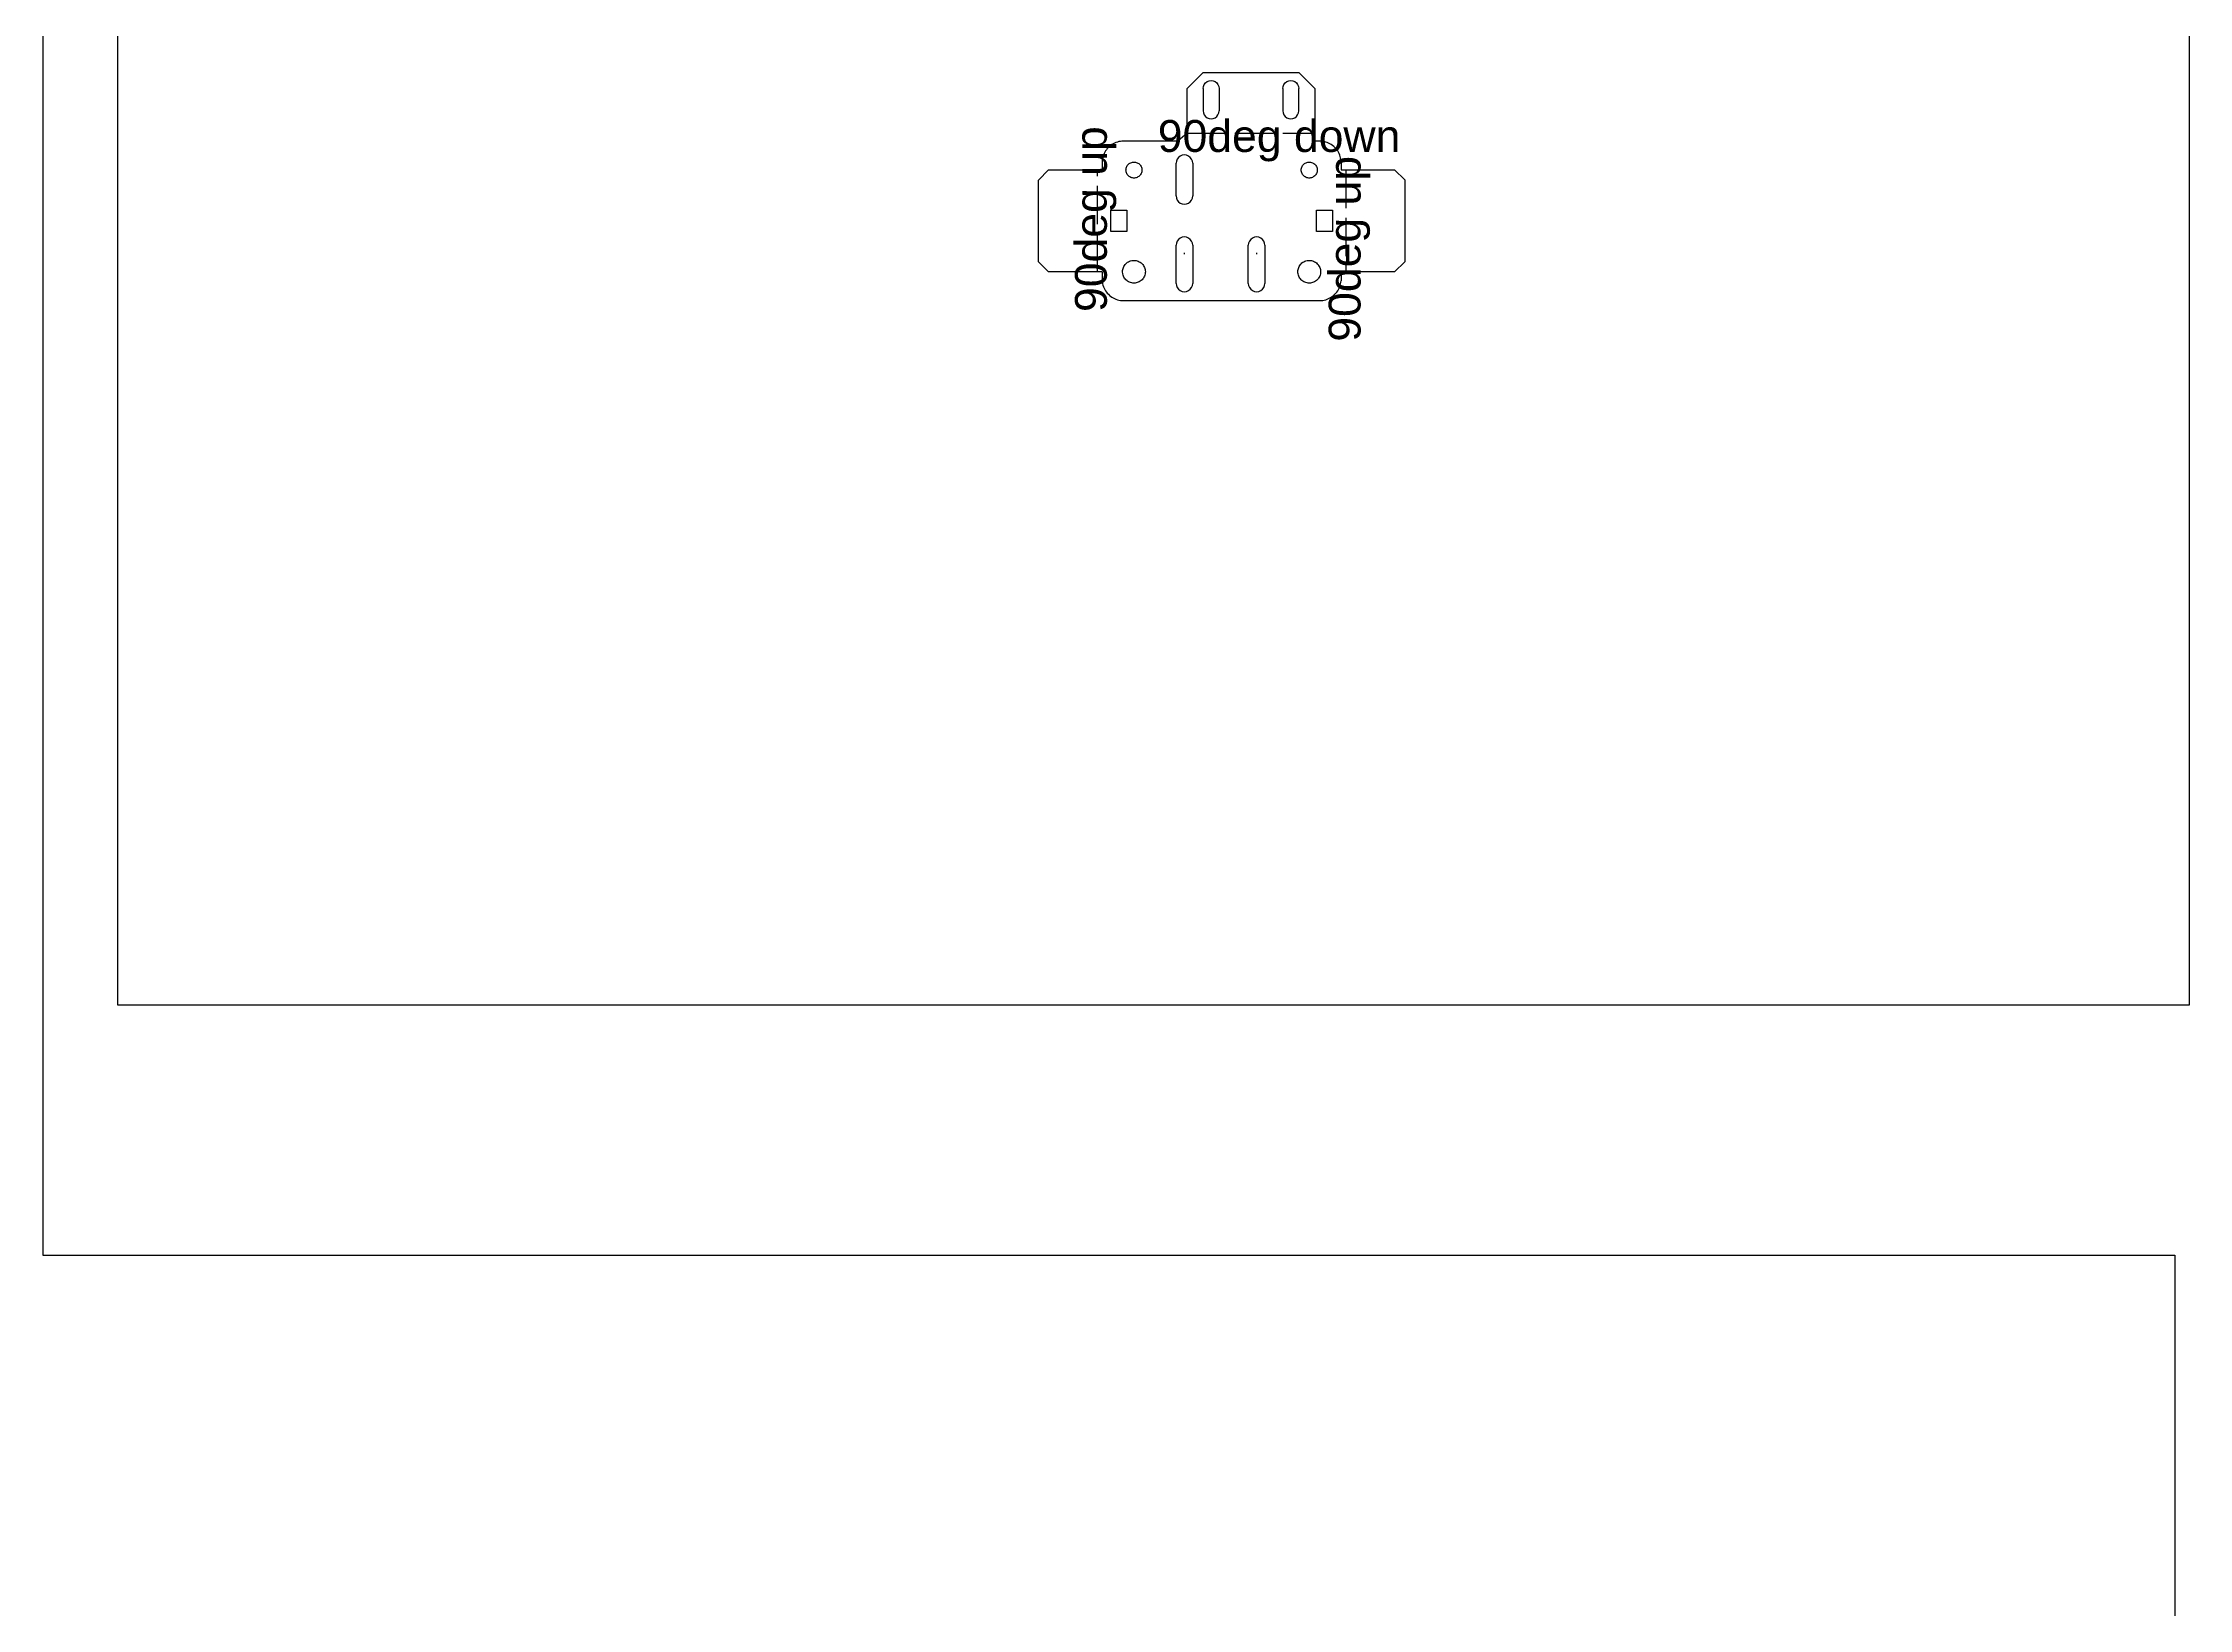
# Model space of a CAD drawing. Extents: x -1267 to 2080, y -21 to 4009.
# Drawn here: x 596 to 1270, y 2081 to 2572 of the extents above; entities that cross this region are included whole.
import ezdxf

# ---------------------------------------------------------------- set-up
doc = ezdxf.new("R2010")
doc.units = 0
doc.linetypes.add('ACAD_ISO02W100', pattern=[15, 12, -3])
doc.layers.get('0').update_dxf_attribs({"true_color": 0xffffff})
doc.layers.add('Layer0', color=7, linetype='Continuous', true_color=0xffffff)
doc.styles.add('textstyle33', font='')
doc.styles.add('textstyle41', font='')
doc.styles.add('textstyle42', font='')
doc.styles.get('textstyle33').set_extended_font_data('Arial')
doc.styles.get('textstyle41').set_extended_font_data('Arial')
doc.styles.get('textstyle42').set_extended_font_data('Arial')

msp = doc.modelspace()

# ---------------------------------------------------------------- linework, layer by layer
for p, q in [((620, 2270), (620, 3000)), ((1270, 3000), (1270, 2270)), ((640, 2270), (620, 2270)), ((1270, 2270), (640, 2270))]:
    msp.add_line(p, q)
at = {"layer": 'Layer0'}
for p, q in [((596.48, 4008.75, -25.52), (596.48, 2191.59, -25.52)), ((955.58, 2557.5, -6.41), (960.58, 2562.5, -6.41)), ((960.58, 2562.5, -6.41), (990.59, 2562.5, -6.41)), ((961.31, 2559.27, -6.41), (961.83, 2559.67, -6.41)), ((961.83, 2559.67, -6.41), (962.43, 2559.92, -6.41)), ((962.43, 2559.92, -6.41), (963.08, 2560, -6.41)), ((963.08, 2560, -6.41), (963.72, 2559.92, -6.41)), ((963.72, 2559.92, -6.41), (964.33, 2559.67, -6.41)), ((964.33, 2559.67, -6.41), (964.84, 2559.27, -6.41)), ((986.32, 2559.27, -6.41), (986.84, 2559.67, -6.41)), ((986.84, 2559.67, -6.41), (987.44, 2559.92, -6.41)), ((987.44, 2559.92, -6.41), (988.09, 2560, -6.41)), ((988.09, 2560, -6.41), (988.74, 2559.92, -6.41)), ((988.74, 2559.92, -6.41), (989.34, 2559.67, -6.41)), ((989.34, 2559.67, -6.41), (989.86, 2559.27, -6.41)), ((990.59, 2562.5, -6.41), (995.59, 2557.5, -6.41)), ((955.58, 2543.5, -6.41), (955.58, 2557.5, -6.41)), ((960.58, 2557.5, -6.41), (960.66, 2558.15, -6.41)), ((960.58, 2557.5, -6.41), (960.58, 2550.5, -6.41)), ((960.66, 2558.15, -6.41), (960.91, 2558.75, -6.41)), ((960.91, 2558.75, -6.41), (961.31, 2559.27, -6.41)), ((964.84, 2559.27, -6.41), (965.24, 2558.75, -6.41)), ((965.24, 2558.75, -6.41), (965.49, 2558.15, -6.41)), ((965.49, 2558.15, -6.41), (965.58, 2557.5, -6.41)), ((965.58, 2557.5, -6.41), (965.58, 2550.5, -6.41)), ((985.59, 2557.5, -6.41), (985.67, 2558.15, -6.41)), ((985.59, 2557.5, -6.41), (985.59, 2550.5, -6.41)), ((985.67, 2558.15, -6.41), (985.92, 2558.75, -6.41)), ((985.92, 2558.75, -6.41), (986.32, 2559.27, -6.41)), ((989.86, 2559.27, -6.41), (990.25, 2558.75, -6.41)), ((990.25, 2558.75, -6.41), (990.5, 2558.15, -6.41)), ((990.5, 2558.15, -6.41), (990.59, 2557.5, -6.41)), ((990.59, 2550.5, -6.41), (990.59, 2557.5, -6.41)), ((995.59, 2557.5, -6.41), (995.59, 2543.5, -6.41)), ((960.58, 2550.5, -6.41), (960.66, 2549.86, -6.41)), ((960.66, 2549.86, -6.41), (960.91, 2549.25, -6.41)), ((960.91, 2549.25, -6.41), (961.31, 2548.74, -6.41)), ((961.31, 2548.74, -6.41), (961.83, 2548.34, -6.41)), ((961.83, 2548.34, -6.41), (962.43, 2548.09, -6.41)), ((962.43, 2548.09, -6.41), (963.08, 2548, -6.41)), ((963.08, 2548, -6.41), (963.72, 2548.09, -6.41)), ((963.72, 2548.09, -6.41), (964.33, 2548.34, -6.41)), ((964.33, 2548.34, -6.41), (964.84, 2548.74, -6.41)), ((964.84, 2548.74, -6.41), (965.24, 2549.25, -6.41)), ((965.24, 2549.25, -6.41), (965.49, 2549.86, -6.41)), ((965.49, 2549.86, -6.41), (965.58, 2550.5, -6.41)), ((985.59, 2550.5, -6.41), (985.67, 2549.86, -6.41)), ((985.67, 2549.86, -6.41), (985.92, 2549.25, -6.41)), ((985.92, 2549.25, -6.41), (986.32, 2548.74, -6.41)), ((986.32, 2548.74, -6.41), (986.84, 2548.34, -6.41)), ((986.84, 2548.34, -6.41), (987.44, 2548.09, -6.41)), ((987.44, 2548.09, -6.41), (988.09, 2548, -6.41)), ((988.09, 2548, -6.41), (988.74, 2548.09, -6.41)), ((988.74, 2548.09, -6.41), (989.34, 2548.34, -6.41)), ((989.34, 2548.34, -6.41), (989.86, 2548.74, -6.41)), ((989.86, 2548.74, -6.41), (990.25, 2549.25, -6.41)), ((990.25, 2549.25, -6.41), (990.5, 2549.86, -6.41)), ((990.5, 2549.86, -6.41), (990.59, 2550.5, -6.41)), ((931.19, 2539.37, -6.41), (930.84, 2539.04, -6.41)), ((931.95, 2539.94, -6.41), (931.19, 2539.37, -6.41)), ((932.36, 2540.18, -6.41), (931.95, 2539.94, -6.41)), ((932.79, 2540.4, -6.41), (932.36, 2540.18, -6.41)), ((933.23, 2540.58, -6.41), (932.79, 2540.4, -6.41)), ((933.69, 2540.73, -6.41), (933.23, 2540.58, -6.41)), ((934.15, 2540.85, -6.41), (933.69, 2540.73, -6.41)), ((934.62, 2540.94, -6.41), (934.15, 2540.85, -6.41)), ((935.1, 2540.99, -6.41), (934.62, 2540.94, -6.41)), ((952.64, 2541, -6.41), (935.1, 2540.99, -6.41)), ((955.58, 2543.5, -6.41), (952.64, 2541, -6.41)), ((995.59, 2543.5, -6.41), (995.59, 2541, -6.41)), ((997.18, 2541, -6.41), (995.59, 2541, -6.41)), ((997.65, 2540.99, -6.41), (997.18, 2541, -6.41)), ((998.13, 2540.94, -6.41), (997.65, 2540.99, -6.41)), ((998.6, 2540.85, -6.41), (998.13, 2540.94, -6.41)), ((999.06, 2540.73, -6.41), (998.6, 2540.85, -6.41)), ((999.52, 2540.58, -6.41), (999.06, 2540.73, -6.41)), ((999.96, 2540.4, -6.41), (999.52, 2540.58, -6.41)), ((1000.39, 2540.18, -6.41), (999.96, 2540.4, -6.41)), ((1000.8, 2539.94, -6.41), (1000.39, 2540.18, -6.41)), ((1001.19, 2539.67, -6.41), (1000.8, 2539.94, -6.41)), ((1001.56, 2539.37, -6.41), (1001.19, 2539.67, -6.41)), ((1001.91, 2539.04, -6.41), (1001.56, 2539.37, -6.41)), ((928.94, 2535.26, -6.41), (928.89, 2534.78, -6.41)), ((928.89, 2534.78, -6.41), (928.89, 2531.98, -6.41)), ((929.03, 2535.73, -6.41), (928.94, 2535.26, -6.41)), ((929.15, 2536.19, -6.41), (929.03, 2535.73, -6.41)), ((929.3, 2536.64, -6.41), (929.15, 2536.19, -6.41)), ((929.48, 2537.09, -6.41), (929.3, 2536.64, -6.41)), ((929.7, 2537.51, -6.41), (929.48, 2537.09, -6.41)), ((929.94, 2537.93, -6.41), (929.7, 2537.51, -6.41)), ((930.21, 2538.32, -6.41), (929.94, 2537.93, -6.41)), ((930.51, 2538.69, -6.41), (930.21, 2538.32, -6.41)), ((930.84, 2539.04, -6.41), (930.51, 2538.69, -6.41)), ((936.38, 2532.24, -6.41), (936.43, 2532.53, -6.41)), ((936.43, 2532.53, -6.41), (936.52, 2532.81, -6.41)), ((936.52, 2532.81, -6.41), (936.63, 2533.08, -6.41)), ((936.63, 2533.08, -6.41), (936.78, 2533.33, -6.41)), ((936.78, 2533.33, -6.41), (936.95, 2533.57, -6.41)), ((936.95, 2533.57, -6.41), (937.15, 2533.78, -6.41)), ((937.15, 2533.78, -6.41), (937.38, 2533.97, -6.41)), ((937.38, 2533.97, -6.41), (937.62, 2534.13, -6.41)), ((937.62, 2534.13, -6.41), (937.88, 2534.26, -6.41)), ((937.88, 2534.26, -6.41), (938.16, 2534.36, -6.41)), ((938.16, 2534.36, -6.41), (938.44, 2534.43, -6.41)), ((938.44, 2534.43, -6.41), (938.73, 2534.46, -6.41)), ((938.73, 2534.46, -6.41), (939.02, 2534.46, -6.41)), ((939.02, 2534.46, -6.41), (939.31, 2534.43, -6.41)), ((939.31, 2534.43, -6.41), (939.6, 2534.36, -6.41)), ((939.6, 2534.36, -6.41), (939.87, 2534.26, -6.41)), ((939.87, 2534.26, -6.41), (940.13, 2534.13, -6.41)), ((940.13, 2534.13, -6.41), (940.37, 2533.97, -6.41)), ((940.37, 2533.97, -6.41), (940.6, 2533.78, -6.41)), ((940.6, 2533.78, -6.41), (940.8, 2533.57, -6.41)), ((940.8, 2533.57, -6.41), (940.97, 2533.33, -6.41)), ((940.97, 2533.33, -6.41), (941.12, 2533.08, -6.41)), ((941.12, 2533.08, -6.41), (941.23, 2532.81, -6.41)), ((941.23, 2532.81, -6.41), (941.32, 2532.53, -6.41)), ((941.32, 2532.53, -6.41), (941.37, 2532.24, -6.41)), ((952.21, 2534.76, -6.41), (952.12, 2534.08, -6.41)), ((952.12, 2523.82, -6.41), (952.12, 2534.08, -6.41)), ((952.47, 2535.38, -6.41), (952.21, 2534.76, -6.41)), ((952.88, 2535.92, -6.41), (952.47, 2535.38, -6.41)), ((953.42, 2536.33, -6.41), (952.88, 2535.92, -6.41)), ((954.05, 2536.59, -6.41), (953.42, 2536.33, -6.41)), ((954.72, 2536.68, -6.41), (954.05, 2536.59, -6.41)), ((955.39, 2536.59, -6.41), (954.72, 2536.68, -6.41)), ((956.02, 2536.33, -6.41), (955.39, 2536.59, -6.41)), ((956.56, 2535.92, -6.41), (956.02, 2536.33, -6.41)), ((956.97, 2535.38, -6.41), (956.56, 2535.92, -6.41)), ((957.23, 2534.76, -6.41), (956.97, 2535.38, -6.41)), ((957.32, 2534.08, -6.41), (957.23, 2534.76, -6.41)), ((957.32, 2534.08, -6.41), (957.32, 2523.82, -6.41)), ((991.38, 2532.24, -6.41), (991.43, 2532.53, -6.41)), ((991.43, 2532.53, -6.41), (991.52, 2532.81, -6.41)), ((991.52, 2532.81, -6.41), (991.63, 2533.08, -6.41)), ((991.63, 2533.08, -6.41), (991.78, 2533.33, -6.41)), ((991.78, 2533.33, -6.41), (991.95, 2533.57, -6.41)), ((991.95, 2533.57, -6.41), (992.15, 2533.78, -6.41)), ((992.15, 2533.78, -6.41), (992.38, 2533.97, -6.41)), ((992.38, 2533.97, -6.41), (992.62, 2534.13, -6.41)), ((992.62, 2534.13, -6.41), (992.88, 2534.26, -6.41)), ((992.88, 2534.26, -6.41), (993.16, 2534.36, -6.41)), ((993.16, 2534.36, -6.41), (993.44, 2534.43, -6.41)), ((993.44, 2534.43, -6.41), (993.73, 2534.46, -6.41)), ((993.73, 2534.46, -6.41), (994.02, 2534.46, -6.41)), ((994.02, 2534.46, -6.41), (994.31, 2534.43, -6.41)), ((994.31, 2534.43, -6.41), (994.6, 2534.36, -6.41)), ((994.6, 2534.36, -6.41), (994.87, 2534.26, -6.41)), ((994.87, 2534.26, -6.41), (995.13, 2534.13, -6.41)), ((995.13, 2534.13, -6.41), (995.37, 2533.97, -6.41)), ((995.37, 2533.97, -6.41), (995.6, 2533.78, -6.41)), ((995.6, 2533.78, -6.41), (995.8, 2533.57, -6.41)), ((995.8, 2533.57, -6.41), (995.97, 2533.33, -6.41)), ((995.97, 2533.33, -6.41), (996.12, 2533.08, -6.41)), ((996.12, 2533.08, -6.41), (996.23, 2532.81, -6.41)), ((996.23, 2532.81, -6.41), (996.32, 2532.53, -6.41)), ((996.32, 2532.53, -6.41), (996.37, 2532.24, -6.41)), ((1002.24, 2538.69, -6.41), (1001.91, 2539.04, -6.41)), ((1002.54, 2538.32, -6.41), (1002.24, 2538.69, -6.41)), ((1002.81, 2537.93, -6.41), (1002.54, 2538.32, -6.41)), ((1003.06, 2537.51, -6.41), (1002.81, 2537.93, -6.41)), ((1003.27, 2537.09, -6.41), (1003.06, 2537.51, -6.41)), ((1003.45, 2536.64, -6.41), (1003.27, 2537.09, -6.41)), ((1003.6, 2536.19, -6.41), (1003.45, 2536.64, -6.41)), ((1003.72, 2535.73, -6.41), (1003.6, 2536.19, -6.41)), ((1003.81, 2535.26, -6.41), (1003.72, 2535.73, -6.41)), ((1003.86, 2534.78, -6.41), (1003.81, 2535.26, -6.41)), ((1003.86, 2534.78, -6.41), (1003.86, 2532.04, -6.41)), ((908.89, 2528.76, -6.41), (912.09, 2531.97, -6.41)), ((908.89, 2503.2, -6.41), (908.89, 2528.76, -6.41)), ((912.09, 2531.97, -6.41), (927.39, 2531.98, -6.41)), ((927.39, 2531.98, -6.41), (928.89, 2531.98, -6.41)), ((936.37, 2531.95, -6.41), (936.38, 2532.24, -6.41)), ((936.38, 2531.66, -6.41), (936.37, 2531.95, -6.41)), ((936.43, 2531.37, -6.41), (936.38, 2531.66, -6.41)), ((936.52, 2531.1, -6.41), (936.43, 2531.37, -6.41)), ((936.63, 2530.83, -6.41), (936.52, 2531.1, -6.41)), ((936.78, 2530.57, -6.41), (936.63, 2530.83, -6.41)), ((936.95, 2530.34, -6.41), (936.78, 2530.57, -6.41)), ((937.15, 2530.13, -6.41), (936.95, 2530.34, -6.41)), ((937.38, 2529.94, -6.41), (937.15, 2530.13, -6.41)), ((937.62, 2529.78, -6.41), (937.38, 2529.94, -6.41)), ((937.88, 2529.65, -6.41), (937.62, 2529.78, -6.41)), ((938.16, 2529.55, -6.41), (937.88, 2529.65, -6.41)), ((938.44, 2529.48, -6.41), (938.16, 2529.55, -6.41)), ((938.73, 2529.45, -6.41), (938.44, 2529.48, -6.41)), ((939.02, 2529.45, -6.41), (938.73, 2529.45, -6.41)), ((939.31, 2529.48, -6.41), (939.02, 2529.45, -6.41)), ((939.6, 2529.55, -6.41), (939.31, 2529.48, -6.41)), ((939.87, 2529.65, -6.41), (939.6, 2529.55, -6.41)), ((940.13, 2529.78, -6.41), (939.87, 2529.65, -6.41)), ((940.37, 2529.94, -6.41), (940.13, 2529.78, -6.41)), ((940.6, 2530.13, -6.41), (940.37, 2529.94, -6.41)), ((940.8, 2530.34, -6.41), (940.6, 2530.13, -6.41)), ((940.97, 2530.57, -6.41), (940.8, 2530.34, -6.41)), ((941.12, 2530.83, -6.41), (940.97, 2530.57, -6.41)), ((941.23, 2531.1, -6.41), (941.12, 2530.83, -6.41)), ((941.32, 2531.37, -6.41), (941.23, 2531.1, -6.41)), ((941.37, 2531.66, -6.41), (941.32, 2531.37, -6.41)), ((941.37, 2532.24, -6.41), (941.39, 2531.95, -6.41)), ((941.39, 2531.95, -6.41), (941.37, 2531.66, -6.41)), ((991.37, 2531.95, -6.41), (991.38, 2532.24, -6.41)), ((991.38, 2531.66, -6.41), (991.37, 2531.95, -6.41)), ((991.43, 2531.37, -6.41), (991.38, 2531.66, -6.41)), ((991.52, 2531.1, -6.41), (991.43, 2531.37, -6.41)), ((991.63, 2530.83, -6.41), (991.52, 2531.1, -6.41)), ((991.78, 2530.57, -6.41), (991.63, 2530.83, -6.41)), ((991.95, 2530.34, -6.41), (991.78, 2530.57, -6.41)), ((992.15, 2530.13, -6.41), (991.95, 2530.34, -6.41)), ((992.38, 2529.94, -6.41), (992.15, 2530.13, -6.41)), ((992.62, 2529.78, -6.41), (992.38, 2529.94, -6.41)), ((992.88, 2529.65, -6.41), (992.62, 2529.78, -6.41)), ((993.16, 2529.55, -6.41), (992.88, 2529.65, -6.41)), ((993.44, 2529.48, -6.41), (993.16, 2529.55, -6.41)), ((993.73, 2529.45, -6.41), (993.44, 2529.48, -6.41)), ((994.02, 2529.45, -6.41), (993.73, 2529.45, -6.41)), ((994.31, 2529.48, -6.41), (994.02, 2529.45, -6.41)), ((994.6, 2529.55, -6.41), (994.31, 2529.48, -6.41)), ((994.87, 2529.65, -6.41), (994.6, 2529.55, -6.41)), ((995.13, 2529.78, -6.41), (994.87, 2529.65, -6.41)), ((995.37, 2529.94, -6.41), (995.13, 2529.78, -6.41)), ((995.6, 2530.13, -6.41), (995.37, 2529.94, -6.41)), ((995.8, 2530.34, -6.41), (995.6, 2530.13, -6.41)), ((995.97, 2530.57, -6.41), (995.8, 2530.34, -6.41)), ((996.12, 2530.83, -6.41), (995.97, 2530.57, -6.41)), ((996.23, 2531.1, -6.41), (996.12, 2530.83, -6.41)), ((996.32, 2531.37, -6.41), (996.23, 2531.1, -6.41)), ((996.37, 2531.66, -6.41), (996.32, 2531.37, -6.41)), ((996.37, 2532.24, -6.41), (996.39, 2531.95, -6.41)), ((996.39, 2531.95, -6.41), (996.37, 2531.66, -6.41)), ((1003.86, 2532.04, -6.41), (1020.66, 2532.04, -6.41)), ((1020.66, 2532.04, -6.41), (1023.86, 2528.86, -6.41)), ((1023.86, 2528.86, -6.41), (1023.86, 2503.2, -6.41)), ((931.62, 2512.65, -6.41), (931.62, 2519.35, -6.41)), ((931.62, 2519.35, -6.41), (936.62, 2519.35, -6.41)), ((936.62, 2519.35, -6.41), (936.62, 2512.65, -6.41)), ((952.12, 2523.82, -6.41), (952.21, 2523.15, -6.41)), ((952.21, 2523.15, -6.41), (952.47, 2522.52, -6.41)), ((952.47, 2522.52, -6.41), (952.88, 2521.98, -6.41)), ((952.88, 2521.98, -6.41), (953.42, 2521.57, -6.41)), ((953.42, 2521.57, -6.41), (954.05, 2521.31, -6.41)), ((954.05, 2521.31, -6.41), (954.72, 2521.22, -6.41)), ((954.72, 2521.22, -6.41), (955.4, 2521.31, -6.41)), ((955.4, 2521.31, -6.41), (956.02, 2521.57, -6.41)), ((956.02, 2521.57, -6.41), (956.56, 2521.98, -6.41)), ((956.56, 2521.98, -6.41), (956.97, 2522.52, -6.41)), ((956.97, 2522.52, -6.41), (957.23, 2523.15, -6.41)), ((957.23, 2523.15, -6.41), (957.32, 2523.82, -6.41)), ((996.13, 2512.65, -6.41), (996.13, 2519.35, -6.41)), ((996.13, 2519.35, -6.41), (1001.13, 2519.35, -6.41)), ((1001.13, 2519.35, -6.41), (1001.13, 2512.65, -6.41)), ((936.62, 2512.65, -6.41), (931.62, 2512.65, -6.41)), ((1001.13, 2512.65, -6.41), (996.13, 2512.65, -6.41)), ((952.21, 2509.03, -6.41), (952.12, 2508.36, -6.41)), ((952.12, 2496.39, -6.41), (952.12, 2508.36, -6.41)), ((952.47, 2509.66, -6.41), (952.21, 2509.03, -6.41)), ((952.88, 2510.2, -6.41), (952.47, 2509.66, -6.41)), ((953.42, 2510.61, -6.41), (952.88, 2510.2, -6.41)), ((954.05, 2510.87, -6.41), (953.42, 2510.61, -6.41)), ((954.72, 2510.96, -6.41), (954.05, 2510.87, -6.41)), ((954.72, 2505.8, -6.41), (954.56, 2505.78, -6.41)), ((954.56, 2505.78, -6.41), (954.72, 2505.76, -6.41)), ((955.39, 2510.87, -6.41), (954.72, 2510.96, -6.41)), ((954.88, 2505.78, -6.41), (954.72, 2505.8, -6.41)), ((954.72, 2505.76, -6.41), (954.88, 2505.78, -6.41)), ((956.02, 2510.61, -6.41), (955.39, 2510.87, -6.41)), ((956.56, 2510.2, -6.41), (956.02, 2510.61, -6.41)), ((956.97, 2509.66, -6.41), (956.56, 2510.2, -6.41)), ((957.23, 2509.03, -6.41), (956.97, 2509.66, -6.41)), ((957.32, 2508.36, -6.41), (957.23, 2509.03, -6.41)), ((957.32, 2508.36, -6.41), (957.32, 2496.39, -6.41)), ((974.85, 2509.03, -6.41), (974.76, 2508.36, -6.41)), ((974.76, 2496.39, -6.41), (974.76, 2508.36, -6.41)), ((975.11, 2509.66, -6.41), (974.85, 2509.03, -6.41)), ((975.52, 2510.2, -6.41), (975.11, 2509.66, -6.41)), ((976.06, 2510.61, -6.41), (975.52, 2510.2, -6.41)), ((976.69, 2510.87, -6.41), (976.06, 2510.61, -6.41)), ((977.36, 2510.96, -6.41), (976.69, 2510.87, -6.41)), ((977.36, 2505.8, -6.41), (977.19, 2505.78, -6.41)), ((977.19, 2505.78, -6.41), (977.36, 2505.76, -6.41)), ((978.03, 2510.87, -6.41), (977.36, 2510.96, -6.41)), ((977.52, 2505.78, -6.41), (977.36, 2505.8, -6.41)), ((977.36, 2505.76, -6.41), (977.52, 2505.78, -6.41)), ((978.66, 2510.61, -6.41), (978.03, 2510.87, -6.41)), ((979.2, 2510.2, -6.41), (978.66, 2510.61, -6.41)), ((979.61, 2509.66, -6.41), (979.2, 2510.2, -6.41)), ((979.87, 2509.03, -6.41), (979.61, 2509.66, -6.41)), ((979.96, 2508.36, -6.41), (979.87, 2509.03, -6.41)), ((979.96, 2508.36, -6.41), (979.96, 2496.39, -6.41)), ((912.09, 2500, -6.41), (908.89, 2503.2, -6.41)), ((927.39, 2500, -6.41), (912.09, 2500, -6.41)), ((928.89, 2500, -6.41), (927.39, 2500, -6.41)), ((928.89, 2500, -6.41), (928.89, 2497.23, -6.41)), ((935.31, 2500.05, -6.41), (935.32, 2500.4, -6.41)), ((935.37, 2499.36, -6.41), (935.31, 2500.05, -6.41)), ((935.32, 2500.4, -6.41), (935.37, 2500.75, -6.41)), ((935.37, 2500.75, -6.41), (935.46, 2501.09, -6.41)), ((935.46, 2499.02, -6.41), (935.37, 2499.36, -6.41)), ((935.46, 2501.09, -6.41), (935.58, 2501.42, -6.41)), ((935.58, 2498.69, -6.41), (935.46, 2499.02, -6.41)), ((935.58, 2501.42, -6.41), (935.73, 2501.74, -6.41)), ((935.73, 2501.74, -6.41), (935.91, 2502.04, -6.41)), ((935.91, 2502.04, -6.41), (936.12, 2502.32, -6.41)), ((936.12, 2502.32, -6.41), (936.35, 2502.58, -6.41)), ((936.35, 2502.58, -6.41), (936.61, 2502.81, -6.41)), ((936.61, 2502.81, -6.41), (936.89, 2503.02, -6.41)), ((936.89, 2503.02, -6.41), (937.19, 2503.2, -6.41)), ((937.19, 2503.2, -6.41), (937.51, 2503.35, -6.41)), ((937.51, 2503.35, -6.41), (937.84, 2503.47, -6.41)), ((937.84, 2503.47, -6.41), (938.18, 2503.55, -6.41)), ((938.18, 2503.55, -6.41), (938.53, 2503.61, -6.41)), ((938.53, 2503.61, -6.41), (938.88, 2503.62, -6.41)), ((938.88, 2503.62, -6.41), (939.23, 2503.61, -6.41)), ((939.23, 2503.61, -6.41), (939.57, 2503.55, -6.41)), ((939.57, 2503.55, -6.41), (939.91, 2503.47, -6.41)), ((939.91, 2503.47, -6.41), (940.24, 2503.35, -6.41)), ((940.24, 2503.35, -6.41), (940.56, 2503.2, -6.41)), ((940.56, 2503.2, -6.41), (940.86, 2503.02, -6.41)), ((940.86, 2503.02, -6.41), (941.14, 2502.81, -6.41)), ((941.14, 2502.81, -6.41), (941.4, 2502.58, -6.41)), ((941.4, 2502.58, -6.41), (941.64, 2502.32, -6.41)), ((941.64, 2502.32, -6.41), (941.84, 2502.04, -6.41)), ((941.84, 2502.04, -6.41), (942.02, 2501.74, -6.41)), ((942.02, 2501.74, -6.41), (942.17, 2501.42, -6.41)), ((942.17, 2501.42, -6.41), (942.29, 2501.09, -6.41)), ((942.29, 2499.02, -6.41), (942.17, 2498.69, -6.41)), ((942.29, 2501.09, -6.41), (942.38, 2500.75, -6.41)), ((942.38, 2499.36, -6.41), (942.29, 2499.02, -6.41)), ((942.38, 2500.75, -6.41), (942.43, 2500.4, -6.41)), ((942.43, 2499.7, -6.41), (942.38, 2499.36, -6.41)), ((942.43, 2500.4, -6.41), (942.45, 2500.05, -6.41)), ((942.45, 2500.05, -6.41), (942.43, 2499.7, -6.41)), ((990.31, 2500.05, -6.41), (990.32, 2500.4, -6.41)), ((990.32, 2499.7, -6.41), (990.31, 2500.05, -6.41)), ((990.32, 2500.4, -6.41), (990.37, 2500.75, -6.41)), ((990.37, 2499.36, -6.41), (990.32, 2499.7, -6.41)), ((990.37, 2500.75, -6.41), (990.46, 2501.09, -6.41)), ((990.46, 2499.02, -6.41), (990.37, 2499.36, -6.41)), ((990.46, 2501.09, -6.41), (990.58, 2501.42, -6.41)), ((990.58, 2498.69, -6.41), (990.46, 2499.02, -6.41)), ((990.58, 2501.42, -6.41), (990.73, 2501.74, -6.41)), ((990.73, 2501.74, -6.41), (990.91, 2502.04, -6.41)), ((990.91, 2502.04, -6.41), (991.12, 2502.32, -6.41)), ((991.12, 2502.32, -6.41), (991.35, 2502.58, -6.41)), ((991.35, 2502.58, -6.41), (991.61, 2502.81, -6.41)), ((991.61, 2502.81, -6.41), (991.89, 2503.02, -6.41)), ((991.89, 2503.02, -6.41), (992.19, 2503.2, -6.41)), ((992.19, 2503.2, -6.41), (992.51, 2503.35, -6.41)), ((992.51, 2503.35, -6.41), (992.84, 2503.47, -6.41)), ((992.84, 2503.47, -6.41), (993.18, 2503.55, -6.41)), ((993.18, 2503.55, -6.41), (993.53, 2503.61, -6.41)), ((993.53, 2503.61, -6.41), (993.88, 2503.62, -6.41)), ((993.88, 2503.62, -6.41), (994.23, 2503.61, -6.41)), ((994.23, 2503.61, -6.41), (994.57, 2503.55, -6.41)), ((994.57, 2503.55, -6.41), (994.91, 2503.47, -6.41)), ((994.91, 2503.47, -6.41), (995.24, 2503.35, -6.41)), ((995.24, 2503.35, -6.41), (995.56, 2503.2, -6.41)), ((995.56, 2503.2, -6.41), (995.86, 2503.02, -6.41)), ((995.86, 2503.02, -6.41), (996.14, 2502.81, -6.41)), ((996.14, 2502.81, -6.41), (996.4, 2502.58, -6.41)), ((996.4, 2502.58, -6.41), (996.64, 2502.32, -6.41)), ((996.64, 2502.32, -6.41), (996.84, 2502.04, -6.41)), ((996.84, 2502.04, -6.41), (997.02, 2501.74, -6.41)), ((997.02, 2501.74, -6.41), (997.17, 2501.42, -6.41)), ((997.17, 2501.42, -6.41), (997.29, 2501.09, -6.41)), ((997.29, 2499.02, -6.41), (997.17, 2498.69, -6.41)), ((997.29, 2501.09, -6.41), (997.38, 2500.75, -6.41)), ((997.38, 2499.36, -6.41), (997.29, 2499.02, -6.41)), ((997.38, 2500.75, -6.41), (997.43, 2500.4, -6.41)), ((997.43, 2499.7, -6.41), (997.38, 2499.36, -6.41)), ((997.43, 2500.4, -6.41), (997.45, 2500.05, -6.41)), ((997.45, 2500.05, -6.41), (997.43, 2499.7, -6.41)), ((1003.86, 2500, -6.41), (1003.86, 2497.23, -6.41)), ((1005.36, 2500, -6.41), (1003.86, 2500, -6.41)), ((1020.66, 2500, -6.41), (1005.36, 2500, -6.41)), ((1023.86, 2503.2, -6.41), (1020.66, 2500, -6.41)), ((928.89, 2497.23, -6.41), (928.94, 2496.75, -6.41)), ((928.94, 2496.75, -6.41), (929.03, 2496.28, -6.41)), ((929.03, 2496.28, -6.41), (929.15, 2495.82, -6.41)), ((929.15, 2495.82, -6.41), (929.3, 2495.36, -6.41)), ((929.3, 2495.36, -6.41), (929.48, 2494.92, -6.41)), ((929.48, 2494.92, -6.41), (929.7, 2494.49, -6.41)), ((929.7, 2494.49, -6.41), (929.94, 2494.08, -6.41)), ((929.94, 2494.08, -6.41), (930.21, 2493.69, -6.41)), ((930.21, 2493.69, -6.41), (930.51, 2493.32, -6.41)), ((930.51, 2493.32, -6.41), (930.84, 2492.97, -6.41)), ((930.84, 2492.97, -6.41), (931.19, 2492.64, -6.41)), ((931.19, 2492.64, -6.41), (931.56, 2492.34, -6.41)), ((931.56, 2492.34, -6.41), (931.95, 2492.07, -6.41)), ((931.95, 2492.07, -6.41), (932.36, 2491.82, -6.41)), ((935.73, 2498.37, -6.41), (935.58, 2498.69, -6.41)), ((935.91, 2498.07, -6.41), (935.73, 2498.37, -6.41)), ((936.12, 2497.79, -6.41), (935.91, 2498.07, -6.41)), ((936.35, 2497.53, -6.41), (936.12, 2497.79, -6.41)), ((936.61, 2497.29, -6.41), (936.35, 2497.53, -6.41)), ((936.89, 2497.09, -6.41), (936.61, 2497.29, -6.41)), ((937.19, 2496.91, -6.41), (936.89, 2497.09, -6.41)), ((937.84, 2496.64, -6.41), (937.19, 2496.91, -6.41)), ((938.18, 2496.55, -6.41), (937.84, 2496.64, -6.41)), ((938.53, 2496.5, -6.41), (938.18, 2496.55, -6.41)), ((938.88, 2496.48, -6.41), (938.53, 2496.5, -6.41)), ((939.23, 2496.5, -6.41), (938.88, 2496.48, -6.41)), ((939.57, 2496.55, -6.41), (939.23, 2496.5, -6.41)), ((939.91, 2496.64, -6.41), (939.57, 2496.55, -6.41)), ((940.24, 2496.76, -6.41), (939.91, 2496.64, -6.41)), ((940.56, 2496.91, -6.41), (940.24, 2496.76, -6.41)), ((940.86, 2497.09, -6.41), (940.56, 2496.91, -6.41)), ((941.14, 2497.29, -6.41), (940.86, 2497.09, -6.41)), ((941.4, 2497.53, -6.41), (941.14, 2497.29, -6.41)), ((941.64, 2497.79, -6.41), (941.4, 2497.53, -6.41)), ((941.84, 2498.07, -6.41), (941.64, 2497.79, -6.41)), ((942.02, 2498.37, -6.41), (941.84, 2498.07, -6.41)), ((942.17, 2498.69, -6.41), (942.02, 2498.37, -6.41)), ((952.12, 2496.39, -6.41), (952.21, 2495.72, -6.41)), ((952.21, 2495.72, -6.41), (952.47, 2495.09, -6.41)), ((952.47, 2495.09, -6.41), (952.88, 2494.56, -6.41)), ((952.88, 2494.56, -6.41), (953.42, 2494.14, -6.41)), ((953.42, 2494.14, -6.41), (954.05, 2493.88, -6.41)), ((954.05, 2493.88, -6.41), (954.72, 2493.79, -6.41)), ((954.72, 2493.79, -6.41), (955.39, 2493.88, -6.41)), ((955.39, 2493.88, -6.41), (956.02, 2494.14, -6.41)), ((956.02, 2494.14, -6.41), (956.56, 2494.56, -6.41)), ((956.56, 2494.56, -6.41), (956.97, 2495.09, -6.41)), ((956.97, 2495.09, -6.41), (957.23, 2495.72, -6.41)), ((957.23, 2495.72, -6.41), (957.32, 2496.39, -6.41)), ((974.76, 2496.39, -6.41), (974.85, 2495.72, -6.41)), ((974.85, 2495.72, -6.41), (975.11, 2495.09, -6.41)), ((975.11, 2495.09, -6.41), (975.52, 2494.56, -6.41)), ((975.52, 2494.56, -6.41), (976.06, 2494.14, -6.41)), ((976.06, 2494.14, -6.41), (976.69, 2493.88, -6.41)), ((976.69, 2493.88, -6.41), (977.36, 2493.79, -6.41)), ((977.36, 2493.79, -6.41), (978.03, 2493.88, -6.41)), ((978.03, 2493.88, -6.41), (978.66, 2494.14, -6.41)), ((978.66, 2494.14, -6.41), (979.2, 2494.56, -6.41)), ((979.2, 2494.56, -6.41), (979.61, 2495.09, -6.41)), ((979.61, 2495.09, -6.41), (979.87, 2495.72, -6.41)), ((979.87, 2495.72, -6.41), (979.96, 2496.39, -6.41)), ((990.73, 2498.37, -6.41), (990.58, 2498.69, -6.41)), ((990.91, 2498.07, -6.41), (990.73, 2498.37, -6.41)), ((991.12, 2497.79, -6.41), (990.91, 2498.07, -6.41)), ((991.35, 2497.53, -6.41), (991.12, 2497.79, -6.41)), ((991.61, 2497.29, -6.41), (991.35, 2497.53, -6.41)), ((991.89, 2497.09, -6.41), (991.61, 2497.29, -6.41)), ((992.19, 2496.91, -6.41), (991.89, 2497.09, -6.41)), ((992.51, 2496.76, -6.41), (992.19, 2496.91, -6.41)), ((992.84, 2496.64, -6.41), (992.51, 2496.76, -6.41)), ((993.18, 2496.55, -6.41), (992.84, 2496.64, -6.41)), ((993.53, 2496.5, -6.41), (993.18, 2496.55, -6.41)), ((993.88, 2496.48, -6.41), (993.53, 2496.5, -6.41)), ((994.23, 2496.5, -6.41), (993.88, 2496.48, -6.41)), ((994.57, 2496.55, -6.41), (994.23, 2496.5, -6.41)), ((994.91, 2496.64, -6.41), (994.57, 2496.55, -6.41)), ((995.24, 2496.76, -6.41), (994.91, 2496.64, -6.41)), ((995.56, 2496.91, -6.41), (995.24, 2496.76, -6.41)), ((995.86, 2497.09, -6.41), (995.56, 2496.91, -6.41)), ((996.14, 2497.29, -6.41), (995.86, 2497.09, -6.41)), ((996.4, 2497.53, -6.41), (996.14, 2497.29, -6.41)), ((996.64, 2497.79, -6.41), (996.4, 2497.53, -6.41)), ((996.84, 2498.07, -6.41), (996.64, 2497.79, -6.41)), ((997.02, 2498.37, -6.41), (996.84, 2498.07, -6.41)), ((997.17, 2498.69, -6.41), (997.02, 2498.37, -6.41)), ((1000.39, 2491.82, -6.41), (1000.8, 2492.07, -6.41)), ((1000.8, 2492.07, -6.41), (1001.19, 2492.34, -6.41)), ((1001.19, 2492.34, -6.41), (1001.56, 2492.64, -6.41)), ((1001.56, 2492.64, -6.41), (1001.91, 2492.97, -6.41)), ((1001.91, 2492.97, -6.41), (1002.24, 2493.32, -6.41)), ((1002.24, 2493.32, -6.41), (1002.54, 2493.69, -6.41)), ((1002.54, 2493.69, -6.41), (1002.81, 2494.08, -6.41)), ((1002.81, 2494.08, -6.41), (1003.06, 2494.49, -6.41)), ((1003.06, 2494.49, -6.41), (1003.27, 2494.92, -6.41)), ((1003.27, 2494.92, -6.41), (1003.45, 2495.36, -6.41)), ((1003.45, 2495.36, -6.41), (1003.6, 2495.82, -6.41)), ((1003.6, 2495.82, -6.41), (1003.72, 2496.28, -6.41)), ((1003.72, 2496.28, -6.41), (1003.81, 2496.75, -6.41)), ((1003.81, 2496.75, -6.41), (1003.86, 2497.23, -6.41)), ((932.36, 2491.82, -6.41), (932.79, 2491.61, -6.41)), ((932.79, 2491.61, -6.41), (933.23, 2491.43, -6.41)), ((933.23, 2491.43, -6.41), (933.69, 2491.27, -6.41)), ((933.69, 2491.27, -6.41), (934.15, 2491.16, -6.41)), ((934.15, 2491.16, -6.41), (934.62, 2491.07, -6.41)), ((934.62, 2491.07, -6.41), (935.1, 2491.02, -6.41)), ((935.1, 2491.02, -6.41), (935.58, 2491, -6.41)), ((935.58, 2491, -6.41), (997.18, 2491, -6.41)), ((997.18, 2491, -6.41), (997.65, 2491.02, -6.41)), ((997.65, 2491.02, -6.41), (998.13, 2491.07, -6.41)), ((998.13, 2491.07, -6.41), (998.6, 2491.16, -6.41)), ((998.6, 2491.16, -6.41), (999.06, 2491.27, -6.41)), ((999.06, 2491.27, -6.41), (999.52, 2491.43, -6.41)), ((999.52, 2491.43, -6.41), (999.96, 2491.61, -6.41)), ((999.96, 2491.61, -6.41), (1000.39, 2491.82, -6.41)), ((596.48, 2191.59, -25.52), (1265.48, 2191.59, -25.52)), ((1265.48, 2191.59, -25.52), (1265.48, 1015.29, -25.52))]:
    msp.add_line(p, q, dxfattribs=at)
at = {"layer": 'Layer0', "color": 2, "linetype": 'ACAD_ISO02W100', "true_color": 0xffff00}
for p, q in [((955.58, 2543.5, -6.41), (995.59, 2543.5, -6.41)), ((927.39, 2500, -6.41), (927.39, 2531.98, -6.41)), ((1005.36, 2531.98, -6.41), (1005.36, 2500, -6.41))]:
    msp.add_line(p, q, dxfattribs=at)

# ---------------------------------------------------------------- texts
at = {"insert": (946.36, 2547.63, 19.11), "char_height": 1, "attachment_point": 1, "style": 'textstyle33'}
msp.add_mtext('\\H10;90deg down', dxfattribs=at)
at = {"char_height": 1, "attachment_point": 1, "rotation": 90}
for insert, style in [((920.37, 2487.42, 19.11), 'textstyle41'), ((999.99, 2478.11, 19.11), 'textstyle42')]:
    msp.add_mtext('\\H10;90deg up\\P', dxfattribs=dict(at, insert=insert, style=style))

doc.saveas('drawing.dxf')
